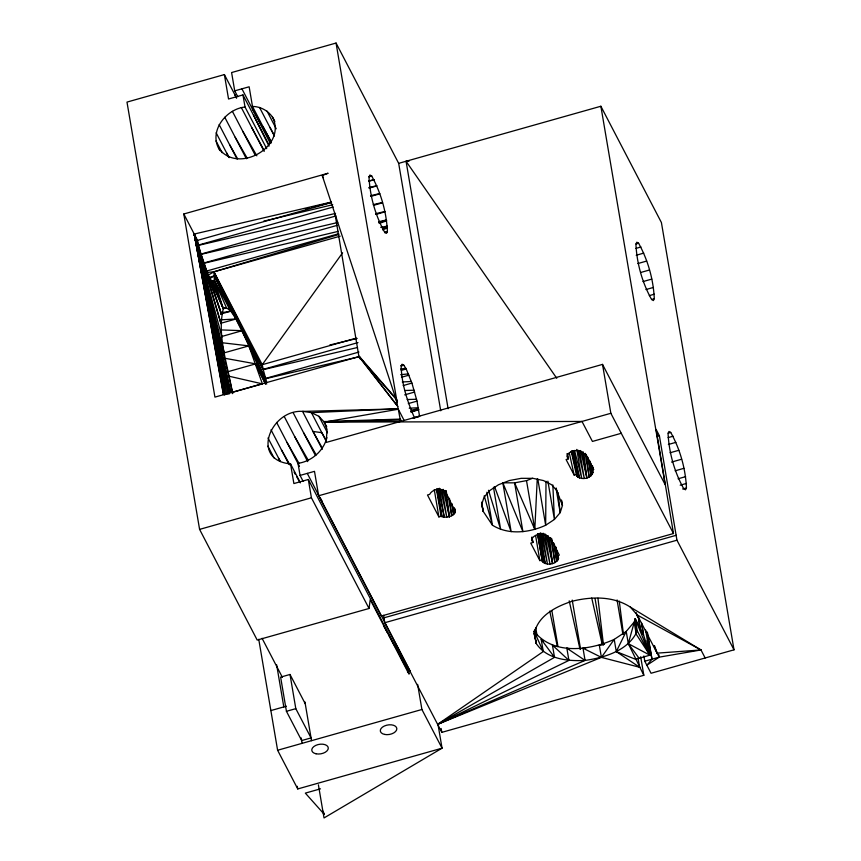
<?xml version="1.0" encoding="UTF-8"?>
<svg xmlns="http://www.w3.org/2000/svg" width="861" height="861" viewBox="0 0 861 861"><rect width="100%" height="100%" fill="white"/><g stroke="black" fill="none" stroke-linecap="round" stroke-linejoin="round"><path stroke-width="1.29" d="M232.395 393.628C228.369 365.839 216.585 336.812 223.29 308.744L214.4 280.374L213.905 271.818L338.879 234.472M387.396 231.512C386.503 212.301 381.046 192.81 371.672 176.01L369.939 175.009L369.003 176.86C369.896 196.071 375.353 215.562 384.727 232.362L386.471 233.363L387.396 231.512L384.899 232.222M414.507 417.833C407.382 401.527 401.581 383.984 401.161 366.086L402.087 364.235L403.831 365.236L406.209 368.992L411.913 383.091L417.015 401.118L419.576 416.38L414.442 417.951M654.295 298.724C653.413 279.513 647.946 260.011 638.582 243.211L636.839 242.21L635.913 244.061C636.796 263.272 642.263 282.774 651.626 299.574L653.37 300.575L654.295 298.724L651.788 299.434M686.454 487.95C685.56 468.739 680.104 449.238 670.73 432.437L668.997 431.436L668.061 433.287C668.954 452.499 674.411 472 683.785 488.8L685.528 489.801L686.454 487.95L682.687 489.016M546.014 481.277L545.659 525.253C529.192 532.819 508.431 535.241 492.46 525.21L483.193 511.38L481.697 504.557L483.957 497.378L489.748 490.555L498.487 484.754L509.346 480.546L521.228 478.329L533.002 478.339L543.495 480.567L551.697 484.786L556.787 490.598L562.448 505.45L560.188 512.629L554.409 519.452L545.659 525.253L537.813 479.06M219.996 150.61C207.738 132.4 225.528 109.035 245.019 107.012L266.706 148.673M300.371 482.784L290.544 463.907C249.604 459.989 271.032 408.943 302.911 411.397L398.223 408.867L400.247 419.694L324.296 422.116L318.904 416.326L311.424 412.634L302.911 411.397M237.787 96.755L234.719 90.857L231.598 72.55L336.059 43.05L398.675 163.353L600.87 106.247L665.187 484.7L602.517 364.397L326.201 442.446L327.029 429.424L324.296 422.116L398.299 409.223L404.153 420.48M383.683 615.346L384.738 622.729L441.801 732.356L643.824 675.293L628.293 643.641L635.214 618.725L637.291 630.93C628.562 650.529 604.777 657.621 585.071 660.419C567.722 661.366 546.81 659.311 536.285 643.576L534.24 634.202L534.423 630.306M494.644 486.831L511.143 531.668L502.846 482.827L514.62 482.838L534.81 529.461L537.232 479.071M236.065 97.024L224.387 74.584L126.987 102.093L199.591 529.386L257.202 640.057L369.046 608.479L370.208 599.611L409.007 674.141M534.24 634.202C537.372 615.809 556.088 606.456 572.178 601.236C591.367 596.501 613.14 595.909 630.306 607.07L700.983 649.958L705.159 657.976M326.9 437.571C323.65 450.949 311.521 461.421 298.014 463.336L300.058 475.423L303.137 481.321M571.209 451.175L576.612 475.799C580.701 480.578 590.85 478.877 592.798 472.786L592.486 471.322L593.294 469.632L592.476 465.715M220.491 314.104L230.791 311.187L226.454 307.732L223.29 308.744L213.463 282.225L214.4 280.374L230.791 311.187L236.14 318.957L263.251 369.649L266.781 382.564M400.354 419.103L399.106 421.309L328.17 421.416L400.354 419.103L401.495 421.395M543 641.284L541.192 639.346L543.269 651.551L437.625 724.327L601.398 657.384L614.216 639.389L626.216 631.425L634.159 622.062L636.236 634.266L649.904 655.178L635.483 659.257L616.293 651.605L614.216 639.389C589.548 650.561 552.848 655.318 534.207 631.371L536.285 643.576L534.347 633.416M342.603 252.79L262.25 364.687L263.251 369.649L214.432 275.843L208.416 277.543M647.504 632.727L651.992 659.192L646.869 665.241L659.214 657.147L700.983 649.958L637.291 615.045L630.306 607.07M360.189 358.94L358.919 356.615L335.08 214.292L322.24 175.558L328.106 173.233L183.802 213.991L214.927 397.115L358.919 356.615L395.974 399.073L398.223 408.867M209.976 278.49L214.432 275.843L265.597 378.732L248.861 345.885L242.253 330.689L221.159 329.914M208.114 275.197L213.905 271.818L340.17 236.162M585.641 648.172L583.005 648.204L585.071 660.419L437.625 724.327L554.516 657.352L552.439 645.137L554.839 646.31M437.625 724.327L568.917 660.409L566.85 648.193L569.465 648.71M382.628 229.865L387.418 227.917M502.846 482.827L522.918 531.678L514.62 482.838L526.512 480.632L532.539 478.285M443.211 489.349L449.377 516.794L453.596 514.63L455.34 511.617L454.888 508.98L455.34 511.617L445.621 492.094C441.639 487.444 432.244 488.983 429.65 494.386L427.486 495L438.895 516.912L441.058 516.299L444.276 517.267L449.377 516.794L446.235 490.619M532.001 537.21L532.905 542.495L530.742 543.108L539.858 560.619L542.021 560.005L542.322 561.383C546.412 566.161 556.561 564.45 558.509 558.369L558.068 555.732L558.509 558.369L557.175 555.732L555.603 546.487M210.848 281.741L214.4 280.374L226.454 307.732L223.914 308.453L226.454 307.732M379.206 223.462L386.621 220.782M384.749 232.696L387.202 231.889M411.074 412.15L418.737 409.707M378.818 222.536L386.546 220.222L378.797 222.418M234.719 90.857L249.141 86.789L252.488 106.441L270.989 141.979M268.912 144.766L242.963 94.925L228.542 99.004L224.387 74.584M369.089 176.742L371.672 176.01M368.885 181.23L374.051 179.766M369.078 188.107L376.838 185.922M183.802 213.991L197.535 240.37L331.539 202.529M198.783 244.965L333.218 207.006M370.704 196.416L379.755 193.865M200.258 254.286L335.984 215.95M373.47 205.37L382.521 202.809M202.604 263.369L337.038 225.399M375.816 214.454L384.856 211.892M205.585 271.333L338.728 233.729M382.435 228.391L387.428 226.981M210.794 281.386L214.4 280.374M220.674 323.316L236.14 318.957L214.432 275.843L230.791 311.187L221.664 312.704M221.632 336.511L242.253 330.689M223.085 353.161L248.861 345.885L266.695 384.092M636.064 243.921L638.582 243.211M635.935 248.398L640.95 246.978M636.204 255.254L643.737 253.123M227.326 371.877L255.674 363.869L265.941 383.145M356.303 338.125L262.25 364.687L213.905 271.818L206.511 272.485M263.509 369.272L357.982 342.592M637.872 263.552L646.654 261.066M264.951 378.603L358.962 352.052M640.638 272.496L649.42 270.02M232.771 392.239L262.401 383.866L248.861 345.885L222.181 342.753M642.984 281.579L651.766 279.104M645.922 289.554L653.456 287.434M649.312 295.614L654.328 294.193M401.334 365.936L403.831 365.236M401.215 370.402L406.209 368.992M401.506 377.258L408.986 375.148M403.174 385.556L411.913 383.091M404.692 394.855L414.668 392.035M408.286 403.594L417.015 401.118M410.955 411.644L418.704 409.449L410.934 411.493M413.119 418.037L419.576 416.207M300.058 475.423L314.491 471.344L318.645 495.764L381.262 616.056L673.485 533.529L656.147 429.51L659.397 435.763L676.95 540.202L734.013 649.829L651.045 673.259L644.781 661.226L643.877 655.931M409.33 673.528L308.313 479.491L293.881 483.559L290.544 463.907M199.591 529.386L311.424 497.798L369.046 608.479M318.645 495.764L610.847 413.291L673.485 533.529M621.298 433.287L592.433 441.435L581.982 421.438M656.825 436.495L659.397 435.763M668.222 433.148L670.73 432.437M668.093 437.625L673.108 436.204M668.362 444.48L675.896 442.36M583.091 453.273L585.555 454.027L593.627 469.546L585.555 454.027L583.392 454.64L583.091 453.273C578.99 448.495 568.852 450.195 566.893 456.287L568.238 458.924L567.259 453.661L568.238 458.924L566.075 459.526L574.147 475.046L576.31 474.433L576.612 475.799M670.03 452.778L678.812 450.292M671.537 462.077L681.578 459.247M675.132 470.806L683.914 468.33M678.081 478.781L685.614 476.66M680.212 485.195L686.486 483.419M557.175 555.732L559.338 555.119L550.222 537.598L548.048 538.211L547.757 536.844C543.657 532.066 533.519 533.766 531.56 539.858L532.905 542.495L531.915 537.232M384.092 617.789L676.305 535.262M384.738 622.729L676.95 540.202M290.006 674.464L280.621 677.123L286.433 711.304L301.673 740.578L311.047 737.92L295.807 708.657L290.006 674.464L305.235 703.738M270.86 710.573L286.358 706.192M407.468 671.989L410.03 671.268M286.433 711.304L295.807 708.657M638.335 617.057L637.764 617.219L636.225 612.677M258.752 639.314L277.608 750.254L421.912 709.496L442.048 748.187L324.027 817.95L318.398 784.823M644.781 661.226L659.214 657.147L658.719 654.511M277.608 750.254L297.745 788.945L442.048 748.187L438.001 724.381M320.486 788.837L305.332 793.121L324.059 814.086M369.014 176.677L371.608 175.967M305.547 209.062L309.443 208.05M312.026 207.372L315.922 206.36M318.516 205.682L331.474 202.313M368.766 180.982L373.965 179.626M368.917 187.623L376.731 185.685M400.968 365.634L403.475 365.032M329.774 345.013L357.175 338.438M638.023 658.008L639.648 667.275L601.398 657.384L599.321 645.169L604.519 643.931M263.681 221.169L332.733 204.724M370.521 195.727L379.636 193.564M202.647 263.584L338.244 231.372M378.668 221.772L386.481 219.91M263.563 369.573L357.552 347.489M265.027 378.829L359.123 356.755M331.388 202.055L194.242 234.041L223.397 394.553M198.837 245.277L335.542 213.399M373.297 204.595L382.413 202.475M200.322 254.522L337.673 222.525M375.611 213.689L384.77 211.548M599.321 645.169L604.454 644.157M410.945 410.18L418.564 408.76M380.702 227.272L387.321 226.163M400.623 369.078L405.725 368.228M400.699 374.696L408.426 373.889M653.994 645.901L657.126 653.144L700.983 649.958M221.438 319.818L236.14 318.957M402.27 381.983L411.31 381.466M409.223 408.2L418.36 407.748M396.318 408.932L311.424 412.634L326.168 441.015M404.702 390.507L414.109 390.205M407.231 399.526L416.541 399.267M408.727 161.222L406.058 161.265L448.107 408.717M581.788 421.449L324.296 422.116L326.75 426.83M324.371 421.524L327.524 421.524M408.727 161.33L406.058 161.265L556.766 378.28M252.488 106.441C262.164 106.527 271.28 112.576 274.863 121.605M225.776 358.434L255.674 363.869L265.5 383.866M228.682 376.139L262.401 383.866M583.005 648.204L601.398 657.384M639.648 667.275L616.293 651.605L626.216 631.425L628.293 643.641L649.904 655.178L645.632 630.048M223.569 394.489L194.242 234.041L206.565 271.312L209.352 277.457L211.731 281.224L213.463 282.225M566.85 648.193L585.071 660.419M552.439 645.137L568.917 660.409M218.759 148.253C237.593 174.858 287.606 146.531 272.399 116.892M360.458 358.714L359.231 356.357L396.275 398.837L397.502 401.194M358.919 356.615L396.415 404.692M359.231 356.357L397.825 406.532M641.919 632.501L643.468 634.589L649.904 655.178L637.291 630.93M541.192 639.346L554.516 657.352M628.293 643.641L639.088 658.235M242.834 131.399L256.847 155.83M235.193 137.286L247.215 158.252M294.699 436.602L308.044 459.871M287.057 442.489L299.079 463.455M303.632 432.803L316.213 454.909M229.586 144.67L237.55 158.704M281.45 449.872L290.082 465.08M294.064 472.097L295.388 474.433M296.711 476.768L300.037 482.623M252.37 108.873L271.441 142.894M322.165 447.849L312.984 431.447L321.831 432.674L326.341 440.918M317.72 493.428L319.033 495.775M320.346 498.121L322.315 501.64M383.511 625.699L387.461 632.738M388.774 635.084L409.158 671.451M226.572 152.838L229.177 157.52M278.437 458.041L280.395 461.55L267.997 437.991M262.917 126.492L271.366 141.785M269.967 127.46L274.476 135.715M251.767 127.6L263.886 150.051M600.87 106.247L661.409 222.536L734.013 649.829M637.291 615.045L659.214 657.147M636.236 634.266L635.214 618.725L643.468 634.589L641.746 623.988M322.24 175.558L323.467 177.915M267.018 111.101L276.23 128.795M259.527 107.41L274.304 135.801M241.93 88.823L270.354 143.432M241.328 107.55L264.176 151.428M232.395 111.349L255.243 155.238M224.753 117.236L246.354 158.736M219.146 124.619L237.033 158.973M216.133 132.788L229.048 157.606M216.003 140.924L222.138 152.72M318.904 416.326L327.481 432.825M302.545 411.397L322.283 449.313M293.192 412.753L315.417 455.437M284.259 416.552L307.721 461.625M307.28 473.378L410.137 670.977M276.618 422.439L299.456 466.318M271.011 429.822L288.898 464.176M267.868 446.127L274.002 457.923M262.067 638.292L282.386 677.327M322.853 811.073L324.425 814.086M213.905 271.818L263.251 369.649M253.403 114.976L269.03 146.155M234.827 94.635L236.581 98.262M255.674 363.869L265.446 384.006M534.207 631.371L543.269 651.551M211.731 281.224L223.29 308.744L209.352 277.457L221.46 314.168L194.242 234.041L224.452 395.134M635.214 618.725L649.904 655.178L647.063 640.692M200.882 254.415L198.547 245.331L194.242 234.041L225.507 394.661M654.564 645.761L657.126 653.144M206.565 271.312L221.46 314.168M335.08 214.292L397.179 402.744M488.478 490.275L500.65 529.44L493.471 487.208M203.648 263.369L221.029 323.768L194.242 234.041L226.83 394.381M484.216 495.796L492.46 525.21L486.852 492.223M222.03 337.135L194.242 234.041L228.197 394.22M574.535 450.421L581.735 478.447L576.805 449.41M224.409 353.677L194.242 234.041L229.37 393.875M572.834 451.013L579.475 477.963L573.523 450.83M556.152 487.993L556.787 490.598M571.672 451.229L577.709 477.059L572.038 451.218M232.847 393.283L194.242 234.041L230.038 392.627M230.748 392.401L194.242 234.041L230.565 392.455M591.733 598.018L602.087 643.824M580.68 450.529L586.847 477.973L584.016 454.414M546.089 534.799L552.547 563.546L549.415 537.372M569.207 600.838L580.023 649.28M578 450.174L584.275 478.447L579.571 450.733M543.14 533.185L549.985 564.02L544.83 533.669M440.531 488.994L446.805 517.267L442.102 489.554M569.325 453.08L574.147 475.046M561.307 500.252L562.448 505.45L561.555 500.166M549.738 611.116L557.379 646.6M540.773 532.873L547.445 564.02L542.29 533.669M438.152 488.725L444.276 517.267L439.336 488.23M535.101 629.197L536.166 634.471M197.535 240.37L198.547 245.331M539.352 534.746L545.185 563.546L540.03 533.185M436.775 489.231L442.005 516.794L437.302 489.07M646.794 631.457L651.992 659.192M537.974 533.637L543.42 562.631L538.48 533.594M591.259 464.736L592.486 471.322M445.438 490.856L445.923 493.461L445.471 490.824M637.301 614.603L637.764 617.219L637.344 614.776M481.826 503.62L483.193 511.38L481.622 502.146M602.517 364.397L610.847 413.291M591.442 464.843L592.798 472.786L591.356 464.714M537.791 534.961L542.322 561.383L537.533 533.616M641.445 622.654L643.468 634.589M638.033 615.529L640.509 630.123L638.152 615.55M640.681 656.771L643.824 675.293M617.057 599.934L622.923 634.406M590.076 461.141L592.314 474.336L590.463 462.411M587.923 457.331L591.066 475.81L588.838 459.925M585.146 453.306L589.182 477.059L586.309 454.651M582.585 452.897L586.847 477.973M595.059 598.578L602.948 644.986M556.152 488.865L560.188 512.629L558.036 492.621M572.221 600.085L580.562 649.151M547.897 481.17L554.409 519.452L552.848 484.991M556.012 548.037L558.025 559.919L556.174 547.983M553.634 542.914L556.776 561.383L554.366 544.174M550.631 537.565L554.893 562.642L551.858 538.911M547.844 535.833L552.547 563.546M551.869 610.675L557.96 646.482M526.512 480.632L534.81 529.461M535.596 535.542L539.858 560.619M535.725 627.712L537.07 635.666M398.675 163.353L440.724 410.805M453.951 507.882L454.845 513.167L454.027 507.861M451.81 504.072L453.596 514.63L452.122 504.04M448.57 497.41L451.713 515.89L449.517 498.756M444.889 490.393L449.377 516.794M436.43 489.059L441.058 516.299M434.267 489.672L438.895 516.912M336.059 43.05L396.77 400.343M441.144 728.492L441.801 732.356M417.639 684.366L421.912 709.496M242.963 94.925L245.019 107.012M308.313 479.491L311.424 497.798M304.934 701.909L311.521 740.675M301.221 737.942L302.136 743.323M276.65 664.821L283.829 707.042M297.303 786.297L297.745 788.945M619.263 601.075L623.482 634.353M597.954 598.223L603.486 644.921M583.392 454.64L582.94 452.003L583.392 454.64M548.048 538.211L547.596 535.574L548.048 538.211M384.587 734.422A8.341 4.811 -9.6 0 0 396.835 728.697A8.341 4.811 -9.6 0 0 384.297 726.038A8.341 4.811 -9.6 0 0 384.587 734.422M316.041 753.784A8.341 4.811 -9.6 0 0 328.289 748.058A8.341 4.811 -9.6 0 0 315.761 745.4A8.341 4.811 -9.6 0 0 316.041 753.784"/></g></svg>
